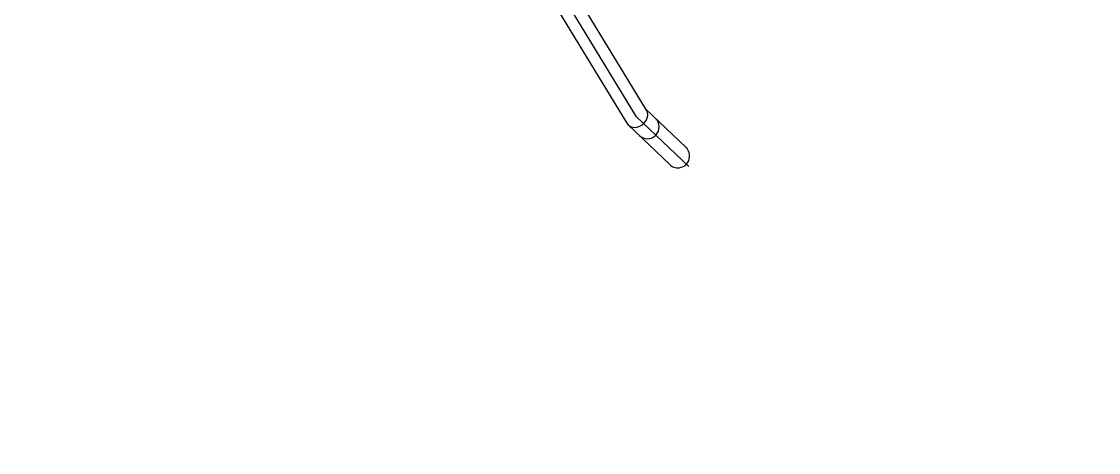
# Model space of a CAD drawing. Header units: millimetres. Extents: x 1145859089 to 1147511753, y -1047484727 to -1047247487.
# Drawn here: x 1146991287 to 1146992838, y -1047437649 to -1047437029 of the extents above; entities that cross this region are included whole.
import ezdxf
from ezdxf.xclip import XClip

# ---------------------------------------------------------------- set-up
doc = ezdxf.new("R2010")
doc.units = ezdxf.units.MM
doc.header["$LTSCALE"] = 100
doc.header["$MEASUREMENT"] = 0
doc.header["$XCLIPFRAME"] = 2
doc.linetypes.add('단지배치도$0$CENTER', pattern=[31, 30, -0.5, 0, -0.5])
doc.layers.get('0').update_dxf_attribs({"linetype": 'CONTINUOUS'})
doc.layers.add('XREF', color=135, linetype='CONTINUOUS')
doc.layers.add('단지배치도$0$W240910', color=135, linetype='CONTINUOUS')

# ---------------------------------------------------------------- blocks, each defined once
blk = doc.blocks.new('단지배치도$0$zw$9902')
at = {"layer": '단지배치도$0$W240910', "linetype": '단지배치도$0$CENTER'}
for p, q in [((62433.9, -65796.3), (62245.1, -65486.7)), ((62509.2, -65868.1), (62433.9, -65796.3))]:
    blk.add_line(p, q, dxfattribs=at)
at = {"layer": '단지배치도$0$W240910', "linetype": 'ByBlock', "ltscale": 20}
for p, q in [((62448, -65786.9), (62259.7, -65477.9)), ((62230.6, -65495.6), (62419.7, -65805.7)), ((62505, -65840.6), (62447.2, -65785.6)), ((62419.7, -65805.7), (62421.6, -65808.2)), ((62481.5, -65865.2), (62421.6, -65808.2))]:
    blk.add_line(p, q, dxfattribs=at)
at = {"layer": '단지배치도$0$W240910'}
for centre, radius, start, end in [((56819.2, -60799), 5399.4, 202.1016, 356.7121), ((56819.2, -60799), 5249.4, 201.4083, 356.7121), ((57394.3, -57699.4), 11431.4, 251.62775, 321.41813), ((57394.3, -57699.4), 11931.4, 251.62775, 321.41813)]:
    blk.add_arc(centre, radius, start, end, dxfattribs=at)
at = {"layer": '단지배치도$0$W240910', "linetype": 'ByBlock', "ltscale": 20}
blk.add_arc((62493.2, -65852.9), 17, 226.3647, 46.3647, dxfattribs=at)
for points, knots in [([(62444.2, -65806.2), (62447.2, -65803.2), (62451, -65796.4), (62449.3, -65789.2), (62448, -65786.9)], [0, 0, 0, 0, 12.781271, 20.745186, 20.745186, 20.745186, 20.745186]), ([(62461.6, -65822.7), (62464.6, -65819.6), (62468.2, -65810.6), (62464.2, -65801.8), (62461.2, -65798.9)], [0, 0, 0, 0, 13.196875, 25.824969, 25.824969, 25.824969, 25.824969]), ([(62437.7, -65823.5), (62440.8, -65826.4), (62449.7, -65830), (62458.5, -65825.9), (62461.6, -65822.7)], [0, 0, 0, 0, 12.628093, 25.824969, 25.824969, 25.824969, 25.824969])]:
    blk.add_open_spline(points, degree=3, knots=knots, dxfattribs=at)
for points in [[(62421.6, -65808.2), (62424.3, -65810.8), (62428.6, -65811.9), (62432.3, -65811.7)], [(62432.3, -65811.7), (62436.7, -65811.4), (62441, -65809.2), (62444.2, -65806.2)]]:
    blk.add_open_spline(points, degree=3, dxfattribs=at)
blk = doc.blocks.new('단지배치도')
blk.add_blockref('단지배치도$0$zw$9902', (141034.2, 142437.2))

msp = doc.modelspace()

# ---------------------------------------------------------------- block references
at = {"layer": 'XREF'}
ref = msp.add_blockref('단지배치도', (1146788705.034274, -1047513806.462535), dxfattribs=at)
XClip(ref).set_block_clipping_path([(72982.4064819524, 34919.7593965298), (360382.4067475507, 255319.7593436697)])

doc.saveas('drawing.dxf')
